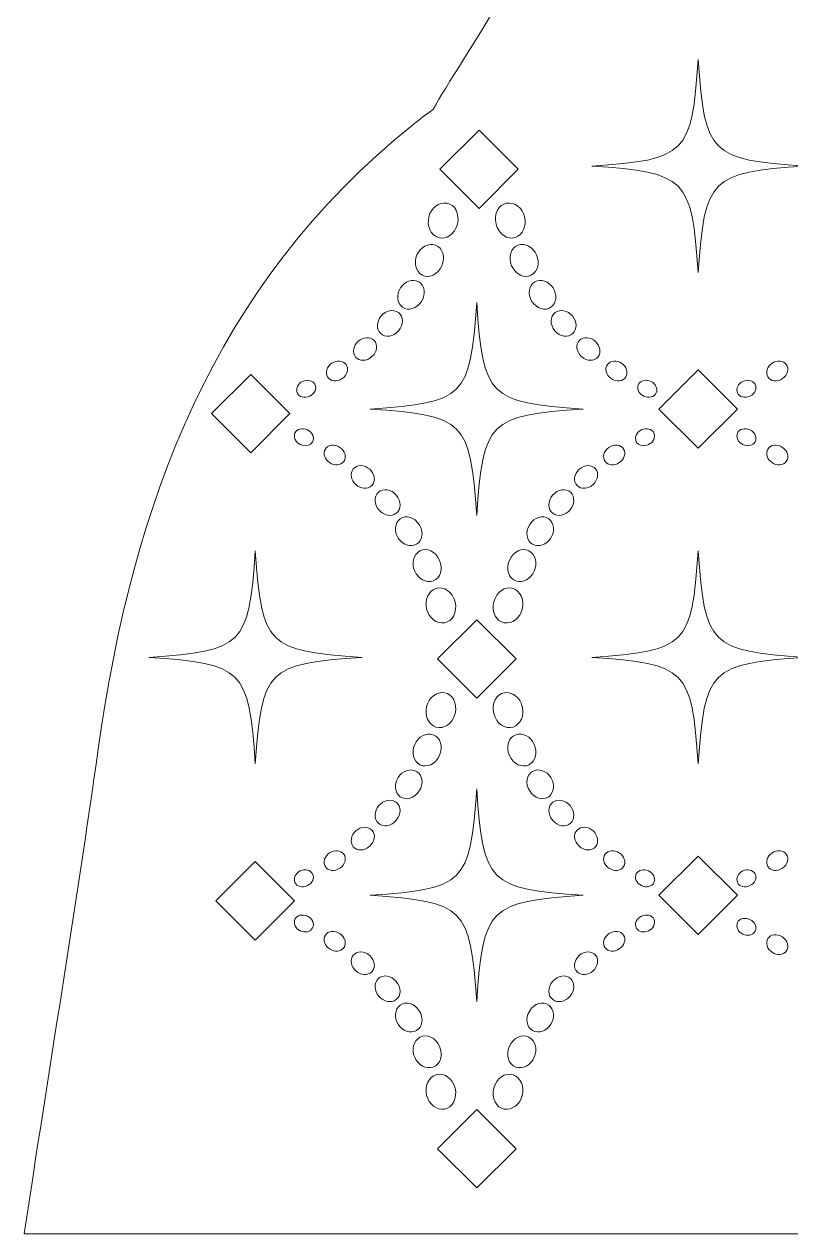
# Model space of a CAD drawing. Extents: x 272 to 570, y -510 to -84.
# Drawn here: x 272 to 400.1, y -510.3 to -308.1 of the extents above; entities that cross this region are included whole.
import ezdxf

# ---------------------------------------------------------------- set-up
doc = ezdxf.new("R2010")
doc.units = 0
doc.header["$MEASUREMENT"] = 0
doc.layers.add('Layer 1', color=7, linetype='Continuous')

msp = doc.modelspace()

# ---------------------------------------------------------------- linework, layer by layer
at = {"layer": 'Layer 1', "lineweight": 0}
for points in [[(347.97, -325.79), (354.53, -332.34), (347.97, -338.9), (341.41, -332.34), (347.97, -325.79)], [(391.15, -372.41), (384.59, -378.97), (378.03, -372.41), (384.59, -365.85), (391.15, -372.41)], [(309.83, -366.61), (316.39, -373.17), (309.83, -379.73), (303.27, -373.17), (309.83, -366.61)], [(354.15, -414.18), (347.59, -420.74), (341.03, -414.18), (347.59, -407.62), (354.15, -414.18)], [(304.03, -454.62), (310.59, -448.06), (317.15, -454.62), (310.59, -461.18), (304.03, -454.62)], [(378.03, -453.68), (384.59, -447.12), (391.15, -453.68), (384.59, -460.24), (378.03, -453.68)], [(347.59, -502.6), (341.03, -496.04), (347.59, -489.48), (354.15, -496.04), (347.59, -502.6)]]:
    msp.add_lwpolyline(points, dxfattribs=at)
for points, knots in [([(557.31, -428.63), (551.35, -387.54), (537.7, -351.08), (504.33, -324.56), (502.22, -322.89), (500.07, -321.34), (497.9, -319.84), (497.9, -319.83), (497.9, -319.82), (497.89, -319.81), (494.12, -312.96), (475.31, -287.46), (472.7, -270.05), (472.17, -266.54), (471.97, -262.98), (471.74, -259.44), (470.81, -245.02), (470.31, -230.58), (468.93, -216.19), (468.26, -209.12), (467.43, -202.03), (466, -195.07), (464.89, -189.74), (464.03, -181.83), (459.03, -178.57), (455.52, -176.28), (450.25, -176.39), (446.25, -175.56), (440.88, -174.44), (435.6, -172.95), (430.36, -171.33), (430.36, -171.33), (430.36, -171.33), (430.35, -171.33), (429.62, -171.1), (428.99, -170.59), (428.72, -169.88), (426.74, -164.72), (426.49, -159.79), (426.6, -156.7), (434.2, -152.95), (439.64, -142.93), (439.61, -131.13), (439.58, -117.79), (432.59, -106.75), (423.42, -104.5), (427.48, -102.81), (430.2, -98.54), (429.55, -93.74), (428.94, -89.2), (425.19, -85.57), (420.64, -85.07), (414.52, -84.41), (409.36, -89.19), (409.37, -95.17), (409.38, -99.52), (412.13, -103.2), (415.97, -104.64), (407.06, -107.21), (400.39, -118.14), (400.42, -131.22), (400.45, -143.02), (405.93, -153.02), (413.55, -156.73), (413.67, -159.64), (413.48, -164.18), (411.82, -169.02), (411.42, -170.21), (410.39, -171.08), (409.16, -171.35), (403.72, -172.54), (398.34, -174.26), (393.08, -175.63), (388.55, -176.8), (383.24, -176.07), (379.17, -178.76), (374.18, -182.04), (373.36, -189.96), (372.28, -195.29), (370.87, -202.26), (370.08, -209.35), (369.44, -216.42), (368.13, -230.82), (367.7, -245.26), (366.84, -259.69), (366.63, -263.23), (366.44, -266.79), (365.93, -270.31), (363.41, -287.72), (344.09, -315.39), (340.35, -322.25), (340.34, -322.26), (340.34, -322.26), (340.34, -322.27), (339.16, -323.14), (337.99, -324.03), (336.83, -324.96), (303.59, -351.63), (290.1, -388.16), (284.35, -429.27), (280.58, -456.13), (275.99, -483.51), (271.99, -510.27), (271.99, -510.27), (569.9, -510.27), (569.9, -510.27), (565.77, -483.53), (561.19, -455.47), (557.31, -428.63)], [0, 0, 0, 0, 1, 1, 1, 2, 2, 2, 3, 3, 3, 4, 4, 4, 5, 5, 5, 6, 6, 6, 7, 7, 7, 8, 8, 8, 9, 9, 9, 10, 10, 10, 11, 11, 11, 12, 12, 12, 13, 13, 13, 14, 14, 14, 15, 15, 15, 16, 16, 16, 17, 17, 17, 18, 18, 18, 19, 19, 19, 20, 20, 20, 21, 21, 21, 22, 22, 22, 23, 23, 23, 24, 24, 24, 25, 25, 25, 26, 26, 26, 27, 27, 27, 28, 28, 28, 29, 29, 29, 30, 30, 30, 31, 31, 31, 32, 32, 32, 33, 33, 33, 34, 34, 34, 35, 35, 35, 36, 36, 36, 36]), ([(384.59, -314), (385.68, -329.82), (386.57, -330.71), (402.39, -331.8), (386.57, -332.89), (385.68, -333.78), (384.59, -349.6), (383.5, -333.78), (382.61, -332.89), (366.79, -331.8), (382.61, -330.71), (383.5, -329.82), (384.59, -314)], [0, 0, 0, 0, 1, 1, 1, 2, 2, 2, 3, 3, 3, 4, 4, 4, 4]), ([(339.6, -340.28), (339.95, -338.81), (341.26, -337.78), (342.61, -338), (343.94, -338.21), (344.77, -339.78), (344.37, -341.49), (343.92, -343.18), (342.46, -344.17), (341.15, -343.72), (339.89, -343.29), (339.21, -341.75), (339.6, -340.28)], [0, 0, 0, 0, 1, 1, 1, 2, 2, 2, 3, 3, 3, 4, 4, 4, 4]), ([(355.58, -340.28), (355.97, -341.75), (355.29, -343.29), (354.03, -343.72), (352.72, -344.17), (351.26, -343.18), (350.81, -341.49), (350.41, -339.78), (351.24, -338.21), (352.57, -338), (353.92, -337.78), (355.23, -338.81), (355.58, -340.28)], [0, 0, 0, 0, 1, 1, 1, 2, 2, 2, 3, 3, 3, 4, 4, 4, 4]), ([(337.6, -346.64), (338.16, -345.34), (339.54, -344.61), (340.7, -345.02), (341.9, -345.45), (342.39, -347), (341.75, -348.48), (341.1, -349.94), (339.59, -350.61), (338.49, -350.03), (337.37, -349.43), (337.02, -347.93), (337.6, -346.64)], [0, 0, 0, 0, 1, 1, 1, 2, 2, 2, 3, 3, 3, 4, 4, 4, 4]), ([(357.58, -346.64), (358.16, -347.93), (357.81, -349.43), (356.69, -350.03), (355.59, -350.61), (354.08, -349.94), (353.42, -348.48), (352.79, -347), (353.28, -345.45), (354.48, -345.02), (355.64, -344.61), (357.02, -345.34), (357.58, -346.64)], [0, 0, 0, 0, 1, 1, 1, 2, 2, 2, 3, 3, 3, 4, 4, 4, 4]), ([(334.83, -352.17), (335.56, -351.08), (336.85, -350.57), (337.89, -351.13), (338.88, -351.67), (339.17, -353.19), (338.36, -354.41), (337.58, -355.66), (336.13, -356.07), (335.19, -355.38), (334.27, -354.7), (334.13, -353.28), (334.83, -352.17)], [0, 0, 0, 0, 1, 1, 1, 2, 2, 2, 3, 3, 3, 4, 4, 4, 4]), ([(360.35, -352.17), (361.05, -353.28), (360.91, -354.7), (359.99, -355.38), (359.05, -356.07), (357.6, -355.66), (356.82, -354.41), (356.01, -353.19), (356.3, -351.67), (357.29, -351.13), (358.33, -350.57), (359.62, -351.08), (360.35, -352.17)], [0, 0, 0, 0, 1, 1, 1, 2, 2, 2, 3, 3, 3, 4, 4, 4, 4]), ([(347.59, -390.2), (346.5, -374.38), (345.61, -373.5), (329.79, -372.41), (345.61, -371.31), (346.5, -370.43), (347.59, -354.61), (348.68, -370.43), (349.57, -371.31), (365.39, -372.41), (349.57, -373.5), (348.68, -374.38), (347.59, -390.2)], [0, 0, 0, 0, 1, 1, 1, 2, 2, 2, 3, 3, 3, 4, 4, 4, 4]), ([(331.61, -356.85), (332.4, -355.94), (333.67, -355.67), (334.51, -356.29), (335.36, -356.93), (335.4, -358.31), (334.53, -359.32), (333.69, -360.36), (332.29, -360.52), (331.54, -359.8), (330.77, -359.07), (330.86, -357.8), (331.61, -356.85)], [0, 0, 0, 0, 1, 1, 1, 2, 2, 2, 3, 3, 3, 4, 4, 4, 4]), ([(363.57, -356.85), (364.32, -357.8), (364.41, -359.07), (363.64, -359.8), (362.88, -360.52), (361.49, -360.36), (360.65, -359.32), (359.78, -358.31), (359.82, -356.93), (360.67, -356.29), (361.51, -355.67), (362.78, -355.94), (363.57, -356.85)], [0, 0, 0, 0, 1, 1, 1, 2, 2, 2, 3, 3, 3, 4, 4, 4, 4]), ([(327.78, -361.09), (328.58, -360.34), (329.77, -360.27), (330.45, -360.95), (331.13, -361.62), (330.97, -362.83), (330.09, -363.65), (329.2, -364.46), (327.94, -364.45), (327.35, -363.72), (326.75, -362.97), (326.97, -361.82), (327.78, -361.09)], [0, 0, 0, 0, 1, 1, 1, 2, 2, 2, 3, 3, 3, 4, 4, 4, 4]), ([(364.73, -360.95), (365.41, -360.27), (366.6, -360.34), (367.4, -361.09), (368.21, -361.82), (368.43, -362.97), (367.83, -363.72), (367.24, -364.45), (365.98, -364.46), (365.09, -363.65), (364.21, -362.83), (364.05, -361.62), (364.73, -360.95)], [0, 0, 0, 0, 1, 1, 1, 2, 2, 2, 3, 3, 3, 4, 4, 4, 4]), ([(323.38, -364.76), (324.2, -364.21), (325.24, -364.27), (325.76, -364.96), (326.27, -365.63), (326, -366.72), (325.12, -367.33), (324.21, -367.91), (323.12, -367.78), (322.68, -367.05), (322.24, -366.32), (322.56, -365.29), (323.38, -364.76)], [0, 0, 0, 0, 1, 1, 1, 2, 2, 2, 3, 3, 3, 4, 4, 4, 4]), ([(369.42, -364.96), (369.94, -364.27), (370.98, -364.21), (371.79, -364.76), (372.62, -365.29), (372.94, -366.32), (372.5, -367.05), (372.06, -367.78), (370.97, -367.91), (370.06, -367.33), (369.18, -366.72), (368.91, -365.63), (369.42, -364.96)], [0, 0, 0, 0, 1, 1, 1, 2, 2, 2, 3, 3, 3, 4, 4, 4, 4]), ([(396.93, -364.76), (397.74, -364.21), (398.79, -364.27), (399.31, -364.96), (399.82, -365.63), (399.55, -366.72), (398.66, -367.33), (397.76, -367.91), (396.67, -367.78), (396.23, -367.05), (395.79, -366.32), (396.1, -365.29), (396.93, -364.76)], [0, 0, 0, 0, 1, 1, 1, 2, 2, 2, 3, 3, 3, 4, 4, 4, 4]), ([(318.49, -367.78), (319.29, -367.42), (320.19, -367.61), (320.55, -368.27), (320.91, -368.93), (320.54, -369.85), (319.68, -370.24), (318.83, -370.64), (317.9, -370.4), (317.6, -369.71), (317.31, -369.01), (317.71, -368.15), (318.49, -367.78)], [0, 0, 0, 0, 1, 1, 1, 2, 2, 2, 3, 3, 3, 4, 4, 4, 4]), ([(374.63, -368.27), (374.99, -367.61), (375.89, -367.42), (376.68, -367.78), (377.47, -368.15), (377.87, -369.01), (377.58, -369.71), (377.28, -370.4), (376.35, -370.64), (375.5, -370.24), (374.64, -369.85), (374.27, -368.93), (374.63, -368.27)], [0, 0, 0, 0, 1, 1, 1, 2, 2, 2, 3, 3, 3, 4, 4, 4, 4]), ([(393.23, -370.24), (392.37, -370.64), (391.44, -370.4), (391.15, -369.71), (390.85, -369.01), (391.25, -368.15), (392.04, -367.78), (392.84, -367.42), (393.74, -367.61), (394.1, -368.27), (394.46, -368.93), (394.09, -369.85), (393.23, -370.24)], [0, 0, 0, 0, 1, 1, 1, 2, 2, 2, 3, 3, 3, 4, 4, 4, 4]), ([(317.22, -376.43), (317.52, -375.73), (318.45, -375.5), (319.3, -375.9), (320.16, -376.29), (320.53, -377.2), (320.17, -377.87), (319.81, -378.53), (318.91, -378.71), (318.11, -378.36), (317.33, -377.98), (316.93, -377.12), (317.22, -376.43)], [0, 0, 0, 0, 1, 1, 1, 2, 2, 2, 3, 3, 3, 4, 4, 4, 4]), ([(375.12, -375.9), (375.97, -375.5), (376.9, -375.73), (377.2, -376.43), (377.49, -377.12), (377.09, -377.98), (376.3, -378.36), (375.51, -378.71), (374.6, -378.53), (374.25, -377.87), (373.89, -377.2), (374.26, -376.29), (375.12, -375.9)], [0, 0, 0, 0, 1, 1, 1, 2, 2, 2, 3, 3, 3, 4, 4, 4, 4]), ([(394.1, -377.87), (393.74, -378.53), (392.84, -378.71), (392.04, -378.36), (391.25, -377.98), (390.85, -377.12), (391.15, -376.43), (391.44, -375.73), (392.37, -375.5), (393.23, -375.9), (394.09, -376.29), (394.46, -377.2), (394.1, -377.87)], [0, 0, 0, 0, 1, 1, 1, 2, 2, 2, 3, 3, 3, 4, 4, 4, 4]), ([(322.3, -379.09), (322.74, -378.35), (323.83, -378.23), (324.74, -378.81), (325.62, -379.41), (325.89, -380.5), (325.38, -381.18), (324.86, -381.86), (323.82, -381.92), (323, -381.37), (322.18, -380.84), (321.86, -379.82), (322.3, -379.09)], [0, 0, 0, 0, 1, 1, 1, 2, 2, 2, 3, 3, 3, 4, 4, 4, 4]), ([(369.68, -378.81), (370.58, -378.23), (371.67, -378.35), (372.12, -379.09), (372.56, -379.82), (372.24, -380.84), (371.41, -381.37), (370.6, -381.92), (369.56, -381.86), (369.04, -381.18), (368.53, -380.5), (368.8, -379.41), (369.68, -378.81)], [0, 0, 0, 0, 1, 1, 1, 2, 2, 2, 3, 3, 3, 4, 4, 4, 4]), ([(396.23, -379.09), (396.67, -378.35), (397.76, -378.23), (398.66, -378.81), (399.55, -379.41), (399.82, -380.5), (399.31, -381.18), (398.79, -381.86), (397.74, -381.92), (396.93, -381.37), (396.1, -380.84), (395.79, -379.82), (396.23, -379.09)], [0, 0, 0, 0, 1, 1, 1, 2, 2, 2, 3, 3, 3, 4, 4, 4, 4]), ([(326.97, -382.41), (327.56, -381.68), (328.82, -381.67), (329.71, -382.48), (330.59, -383.3), (330.75, -384.52), (330.07, -385.19), (329.39, -385.86), (328.2, -385.8), (327.4, -385.05), (326.59, -384.31), (326.37, -383.17), (326.97, -382.41)], [0, 0, 0, 0, 1, 1, 1, 2, 2, 2, 3, 3, 3, 4, 4, 4, 4]), ([(364.71, -382.48), (365.6, -381.67), (366.86, -381.68), (367.45, -382.41), (368.05, -383.17), (367.83, -384.31), (367.02, -385.05), (366.22, -385.8), (365.03, -385.86), (364.35, -385.19), (363.67, -384.52), (363.83, -383.3), (364.71, -382.48)], [0, 0, 0, 0, 1, 1, 1, 2, 2, 2, 3, 3, 3, 4, 4, 4, 4]), ([(334.13, -389.84), (333.29, -390.47), (332.02, -390.19), (331.23, -389.28), (330.48, -388.34), (330.39, -387.07), (331.16, -386.33), (331.91, -385.61), (333.31, -385.77), (334.15, -386.82), (335.02, -387.82), (334.98, -389.21), (334.13, -389.84)], [0, 0, 0, 0, 1, 1, 1, 2, 2, 2, 3, 3, 3, 4, 4, 4, 4]), ([(363.19, -389.28), (362.4, -390.19), (361.13, -390.47), (360.29, -389.84), (359.44, -389.21), (359.4, -387.82), (360.27, -386.82), (361.11, -385.77), (362.5, -385.61), (363.26, -386.33), (364.03, -387.07), (363.94, -388.34), (363.19, -389.28)], [0, 0, 0, 0, 1, 1, 1, 2, 2, 2, 3, 3, 3, 4, 4, 4, 4]), ([(337.51, -395), (336.47, -395.57), (335.18, -395.06), (334.45, -393.97), (333.75, -392.85), (333.89, -391.43), (334.81, -390.76), (335.75, -390.06), (337.2, -390.48), (337.98, -391.72), (338.79, -392.94), (338.5, -394.46), (337.51, -395)], [0, 0, 0, 0, 1, 1, 1, 2, 2, 2, 3, 3, 3, 4, 4, 4, 4]), ([(359.97, -393.97), (359.24, -395.06), (357.94, -395.57), (356.91, -395), (355.92, -394.46), (355.63, -392.94), (356.44, -391.72), (357.22, -390.48), (358.67, -390.06), (359.61, -390.76), (360.53, -391.43), (360.67, -392.85), (359.97, -393.97)], [0, 0, 0, 0, 1, 1, 1, 2, 2, 2, 3, 3, 3, 4, 4, 4, 4]), ([(310.59, -396.12), (311.68, -411.94), (312.57, -412.82), (328.39, -413.92), (312.57, -415.01), (311.68, -415.89), (310.59, -431.71), (309.5, -415.89), (308.61, -415.01), (292.79, -413.92), (308.61, -412.82), (309.5, -411.94), (310.59, -396.12)], [0, 0, 0, 0, 1, 1, 1, 2, 2, 2, 3, 3, 3, 4, 4, 4, 4]), ([(340.32, -401.11), (339.16, -401.52), (337.78, -400.8), (337.22, -399.5), (336.64, -398.2), (336.99, -396.71), (338.11, -396.11), (339.21, -395.52), (340.72, -396.19), (341.37, -397.66), (342.01, -399.13), (341.52, -400.69), (340.32, -401.11)], [0, 0, 0, 0, 1, 1, 1, 2, 2, 2, 3, 3, 3, 4, 4, 4, 4]), ([(356.31, -396.11), (357.43, -396.71), (357.78, -398.2), (357.2, -399.5), (356.64, -400.8), (355.26, -401.52), (354.1, -401.11), (352.9, -400.69), (352.41, -399.13), (353.04, -397.66), (353.7, -396.19), (355.21, -395.52), (356.31, -396.11)], [0, 0, 0, 0, 1, 1, 1, 2, 2, 2, 3, 3, 3, 4, 4, 4, 4]), ([(384.59, -396.12), (385.68, -411.94), (386.57, -412.82), (402.39, -413.92), (386.57, -415.01), (385.68, -415.89), (384.59, -431.71), (383.5, -415.89), (382.61, -415.01), (366.79, -413.92), (382.61, -412.82), (383.5, -411.94), (384.59, -396.12)], [0, 0, 0, 0, 1, 1, 1, 2, 2, 2, 3, 3, 3, 4, 4, 4, 4]), ([(342.23, -408.14), (340.88, -408.36), (339.57, -407.32), (339.22, -405.85), (338.83, -404.38), (339.51, -402.85), (340.77, -402.41), (342.08, -401.96), (343.53, -402.96), (343.98, -404.65), (344.39, -406.35), (343.56, -407.92), (342.23, -408.14)], [0, 0, 0, 0, 1, 1, 1, 2, 2, 2, 3, 3, 3, 4, 4, 4, 4]), ([(353.65, -402.41), (354.91, -402.85), (355.59, -404.38), (355.2, -405.85), (354.85, -407.32), (353.54, -408.36), (352.19, -408.14), (350.86, -407.92), (350.03, -406.35), (350.43, -404.65), (350.88, -402.96), (352.34, -401.96), (353.65, -402.41)], [0, 0, 0, 0, 1, 1, 1, 2, 2, 2, 3, 3, 3, 4, 4, 4, 4]), ([(340.77, -425.56), (339.51, -425.12), (338.83, -423.59), (339.22, -422.12), (339.57, -420.65), (340.88, -419.61), (342.23, -419.83), (343.56, -420.05), (344.39, -421.62), (343.98, -423.32), (343.53, -425.01), (342.08, -426.01), (340.77, -425.56)], [0, 0, 0, 0, 1, 1, 1, 2, 2, 2, 3, 3, 3, 4, 4, 4, 4]), ([(350.43, -423.32), (350.03, -421.62), (350.86, -420.05), (352.19, -419.83), (353.54, -419.61), (354.85, -420.65), (355.2, -422.12), (355.59, -423.59), (354.91, -425.12), (353.65, -425.56), (352.34, -426.01), (350.88, -425.01), (350.43, -423.32)], [0, 0, 0, 0, 1, 1, 1, 2, 2, 2, 3, 3, 3, 4, 4, 4, 4]), ([(338.11, -431.86), (336.99, -431.26), (336.64, -429.77), (337.22, -428.47), (337.78, -427.17), (339.16, -426.45), (340.32, -426.86), (341.52, -427.28), (342.01, -428.84), (341.37, -430.31), (340.72, -431.78), (339.21, -432.45), (338.11, -431.86)], [0, 0, 0, 0, 1, 1, 1, 2, 2, 2, 3, 3, 3, 4, 4, 4, 4]), ([(354.1, -426.86), (355.26, -426.45), (356.64, -427.17), (357.2, -428.47), (357.78, -429.77), (357.43, -431.26), (356.31, -431.86), (355.21, -432.45), (353.7, -431.78), (353.04, -430.31), (352.41, -428.84), (352.9, -427.28), (354.1, -426.86)], [0, 0, 0, 0, 1, 1, 1, 2, 2, 2, 3, 3, 3, 4, 4, 4, 4]), ([(337.98, -436.25), (337.2, -437.49), (335.75, -437.91), (334.81, -437.21), (333.89, -436.54), (333.75, -435.12), (334.45, -434), (335.18, -432.91), (336.47, -432.4), (337.51, -432.97), (338.5, -433.51), (338.79, -435.03), (337.98, -436.25)], [0, 0, 0, 0, 1, 1, 1, 2, 2, 2, 3, 3, 3, 4, 4, 4, 4]), ([(356.91, -432.97), (357.94, -432.4), (359.24, -432.91), (359.97, -434), (360.67, -435.12), (360.53, -436.54), (359.61, -437.21), (358.67, -437.91), (357.22, -437.49), (356.44, -436.25), (355.63, -435.03), (355.92, -433.51), (356.91, -432.97)], [0, 0, 0, 0, 1, 1, 1, 2, 2, 2, 3, 3, 3, 4, 4, 4, 4]), ([(347.59, -435.89), (348.68, -451.71), (349.57, -452.59), (365.39, -453.68), (349.57, -454.78), (348.68, -455.66), (347.59, -471.48), (346.5, -455.66), (345.61, -454.78), (329.79, -453.68), (345.61, -452.59), (346.5, -451.71), (347.59, -435.89)], [0, 0, 0, 0, 1, 1, 1, 2, 2, 2, 3, 3, 3, 4, 4, 4, 4]), ([(331.23, -438.69), (332.02, -437.78), (333.29, -437.5), (334.13, -438.13), (334.98, -438.76), (335.02, -440.15), (334.15, -441.15), (333.31, -442.19), (331.91, -442.36), (331.16, -441.64), (330.39, -440.9), (330.48, -439.63), (331.23, -438.69)], [0, 0, 0, 0, 1, 1, 1, 2, 2, 2, 3, 3, 3, 4, 4, 4, 4]), ([(360.29, -438.13), (361.13, -437.5), (362.4, -437.78), (363.19, -438.69), (363.94, -439.63), (364.03, -440.9), (363.26, -441.64), (362.5, -442.36), (361.11, -442.19), (360.27, -441.15), (359.4, -440.15), (359.44, -438.76), (360.29, -438.13)], [0, 0, 0, 0, 1, 1, 1, 2, 2, 2, 3, 3, 3, 4, 4, 4, 4]), ([(329.71, -445.49), (328.82, -446.3), (327.56, -446.29), (326.97, -445.56), (326.37, -444.8), (326.59, -443.66), (327.4, -442.92), (328.2, -442.17), (329.39, -442.11), (330.07, -442.78), (330.75, -443.45), (330.59, -444.67), (329.71, -445.49)], [0, 0, 0, 0, 1, 1, 1, 2, 2, 2, 3, 3, 3, 4, 4, 4, 4]), ([(367.45, -445.56), (366.86, -446.29), (365.6, -446.3), (364.71, -445.49), (363.83, -444.67), (363.67, -443.45), (364.35, -442.78), (365.03, -442.11), (366.22, -442.17), (367.02, -442.92), (367.83, -443.66), (368.05, -444.8), (367.45, -445.56)], [0, 0, 0, 0, 1, 1, 1, 2, 2, 2, 3, 3, 3, 4, 4, 4, 4]), ([(324.74, -449.16), (323.83, -449.74), (322.74, -449.62), (322.3, -448.88), (321.86, -448.15), (322.18, -447.13), (323, -446.6), (323.82, -446.05), (324.86, -446.11), (325.38, -446.79), (325.89, -447.47), (325.62, -448.56), (324.74, -449.16)], [0, 0, 0, 0, 1, 1, 1, 2, 2, 2, 3, 3, 3, 4, 4, 4, 4]), ([(372.12, -448.88), (371.67, -449.62), (370.58, -449.74), (369.68, -449.16), (368.8, -448.56), (368.53, -447.47), (369.04, -446.79), (369.56, -446.11), (370.6, -446.05), (371.41, -446.6), (372.24, -447.13), (372.56, -448.15), (372.12, -448.88)], [0, 0, 0, 0, 1, 1, 1, 2, 2, 2, 3, 3, 3, 4, 4, 4, 4]), ([(398.66, -449.16), (397.76, -449.74), (396.67, -449.62), (396.23, -448.88), (395.79, -448.15), (396.1, -447.13), (396.93, -446.6), (397.74, -446.05), (398.79, -446.11), (399.31, -446.79), (399.82, -447.47), (399.55, -448.56), (398.66, -449.16)], [0, 0, 0, 0, 1, 1, 1, 2, 2, 2, 3, 3, 3, 4, 4, 4, 4]), ([(319.3, -452.07), (318.45, -452.47), (317.52, -452.24), (317.22, -451.54), (316.93, -450.85), (317.33, -449.99), (318.11, -449.61), (318.91, -449.26), (319.81, -449.44), (320.17, -450.1), (320.53, -450.77), (320.16, -451.68), (319.3, -452.07)], [0, 0, 0, 0, 1, 1, 1, 2, 2, 2, 3, 3, 3, 4, 4, 4, 4]), ([(377.2, -451.54), (376.9, -452.24), (375.97, -452.47), (375.12, -452.07), (374.26, -451.68), (373.89, -450.77), (374.25, -450.1), (374.6, -449.44), (375.51, -449.26), (376.3, -449.61), (377.09, -449.99), (377.49, -450.85), (377.2, -451.54)], [0, 0, 0, 0, 1, 1, 1, 2, 2, 2, 3, 3, 3, 4, 4, 4, 4]), ([(393.23, -452.07), (392.37, -452.47), (391.44, -452.24), (391.15, -451.54), (390.85, -450.85), (391.25, -449.99), (392.04, -449.61), (392.84, -449.26), (393.74, -449.44), (394.1, -450.1), (394.46, -450.77), (394.09, -451.68), (393.23, -452.07)], [0, 0, 0, 0, 1, 1, 1, 2, 2, 2, 3, 3, 3, 4, 4, 4, 4]), ([(320.17, -459.15), (319.81, -459.81), (318.91, -459.99), (318.11, -459.64), (317.33, -459.26), (316.93, -458.4), (317.22, -457.7), (317.52, -457.01), (318.45, -456.77), (319.3, -457.18), (320.16, -457.56), (320.53, -458.48), (320.17, -459.15)], [0, 0, 0, 0, 1, 1, 1, 2, 2, 2, 3, 3, 3, 4, 4, 4, 4]), ([(376.3, -459.64), (375.51, -459.99), (374.6, -459.81), (374.25, -459.15), (373.89, -458.48), (374.26, -457.56), (375.12, -457.18), (375.97, -456.77), (376.9, -457.01), (377.2, -457.7), (377.49, -458.4), (377.09, -459.26), (376.3, -459.64)], [0, 0, 0, 0, 1, 1, 1, 2, 2, 2, 3, 3, 3, 4, 4, 4, 4]), ([(394.1, -459.7), (393.74, -460.36), (392.84, -460.55), (392.04, -460.19), (391.25, -459.82), (390.85, -458.96), (391.15, -458.26), (391.44, -457.57), (392.37, -457.33), (393.23, -457.73), (394.09, -458.12), (394.46, -459.04), (394.1, -459.7)], [0, 0, 0, 0, 1, 1, 1, 2, 2, 2, 3, 3, 3, 4, 4, 4, 4]), ([(325.38, -462.45), (324.86, -463.14), (323.82, -463.2), (323, -462.65), (322.18, -462.12), (321.86, -461.1), (322.3, -460.36), (322.74, -459.63), (323.83, -459.51), (324.74, -460.09), (325.62, -460.69), (325.89, -461.78), (325.38, -462.45)], [0, 0, 0, 0, 1, 1, 1, 2, 2, 2, 3, 3, 3, 4, 4, 4, 4]), ([(371.41, -462.65), (370.6, -463.2), (369.56, -463.14), (369.04, -462.45), (368.53, -461.78), (368.8, -460.69), (369.68, -460.09), (370.58, -459.51), (371.67, -459.63), (372.12, -460.36), (372.56, -461.1), (372.24, -462.12), (371.41, -462.65)], [0, 0, 0, 0, 1, 1, 1, 2, 2, 2, 3, 3, 3, 4, 4, 4, 4]), ([(399.31, -463.01), (398.79, -463.7), (397.74, -463.76), (396.93, -463.21), (396.1, -462.68), (395.79, -461.65), (396.23, -460.92), (396.67, -460.19), (397.76, -460.06), (398.66, -460.64), (399.55, -461.25), (399.82, -462.34), (399.31, -463.01)], [0, 0, 0, 0, 1, 1, 1, 2, 2, 2, 3, 3, 3, 4, 4, 4, 4]), ([(330.07, -466.47), (329.39, -467.14), (328.2, -467.08), (327.4, -466.33), (326.59, -465.59), (326.37, -464.45), (326.97, -463.69), (327.56, -462.96), (328.82, -462.95), (329.71, -463.76), (330.59, -464.58), (330.75, -465.8), (330.07, -466.47)], [0, 0, 0, 0, 1, 1, 1, 2, 2, 2, 3, 3, 3, 4, 4, 4, 4]), ([(367.02, -466.33), (366.22, -467.08), (365.03, -467.14), (364.35, -466.47), (363.67, -465.8), (363.83, -464.58), (364.71, -463.76), (365.6, -462.95), (366.86, -462.96), (367.45, -463.69), (368.05, -464.45), (367.83, -465.59), (367.02, -466.33)], [0, 0, 0, 0, 1, 1, 1, 2, 2, 2, 3, 3, 3, 4, 4, 4, 4]), ([(331.23, -470.56), (330.48, -469.62), (330.39, -468.35), (331.16, -467.61), (331.91, -466.89), (333.31, -467.05), (334.15, -468.09), (335.02, -469.1), (334.98, -470.48), (334.13, -471.12), (333.29, -471.74), (332.02, -471.47), (331.23, -470.56)], [0, 0, 0, 0, 1, 1, 1, 2, 2, 2, 3, 3, 3, 4, 4, 4, 4]), ([(363.19, -470.56), (362.4, -471.47), (361.13, -471.74), (360.29, -471.12), (359.44, -470.48), (359.4, -469.1), (360.27, -468.09), (361.11, -467.05), (362.5, -466.89), (363.26, -467.61), (364.03, -468.35), (363.94, -469.62), (363.19, -470.56)], [0, 0, 0, 0, 1, 1, 1, 2, 2, 2, 3, 3, 3, 4, 4, 4, 4]), ([(334.45, -475.24), (333.75, -474.13), (333.89, -472.71), (334.81, -472.04), (335.75, -471.34), (337.2, -471.76), (337.98, -473), (338.79, -474.22), (338.5, -475.74), (337.51, -476.28), (336.47, -476.85), (335.18, -476.34), (334.45, -475.24)], [0, 0, 0, 0, 1, 1, 1, 2, 2, 2, 3, 3, 3, 4, 4, 4, 4]), ([(359.97, -475.24), (359.24, -476.34), (357.94, -476.85), (356.91, -476.28), (355.92, -475.74), (355.63, -474.22), (356.44, -473), (357.22, -471.76), (358.67, -471.34), (359.61, -472.04), (360.53, -472.71), (360.67, -474.13), (359.97, -475.24)], [0, 0, 0, 0, 1, 1, 1, 2, 2, 2, 3, 3, 3, 4, 4, 4, 4]), ([(337.22, -480.77), (336.64, -479.48), (336.99, -477.99), (338.11, -477.39), (339.21, -476.8), (340.72, -477.47), (341.37, -478.93), (342.01, -480.41), (341.52, -481.96), (340.32, -482.39), (339.16, -482.8), (337.78, -482.08), (337.22, -480.77)], [0, 0, 0, 0, 1, 1, 1, 2, 2, 2, 3, 3, 3, 4, 4, 4, 4]), ([(357.2, -480.77), (356.64, -482.08), (355.26, -482.8), (354.1, -482.39), (352.9, -481.96), (352.41, -480.41), (353.04, -478.93), (353.7, -477.47), (355.21, -476.8), (356.31, -477.39), (357.43, -477.99), (357.78, -479.48), (357.2, -480.77)], [0, 0, 0, 0, 1, 1, 1, 2, 2, 2, 3, 3, 3, 4, 4, 4, 4]), ([(339.22, -487.13), (338.83, -485.66), (339.51, -484.13), (340.77, -483.69), (342.08, -483.24), (343.53, -484.24), (343.98, -485.93), (344.39, -487.63), (343.56, -489.2), (342.23, -489.42), (340.88, -489.63), (339.57, -488.6), (339.22, -487.13)], [0, 0, 0, 0, 1, 1, 1, 2, 2, 2, 3, 3, 3, 4, 4, 4, 4]), ([(355.2, -487.13), (354.85, -488.6), (353.54, -489.63), (352.19, -489.42), (350.86, -489.2), (350.03, -487.63), (350.43, -485.93), (350.88, -484.24), (352.34, -483.24), (353.65, -483.69), (354.91, -484.13), (355.59, -485.66), (355.2, -487.13)], [0, 0, 0, 0, 1, 1, 1, 2, 2, 2, 3, 3, 3, 4, 4, 4, 4])]:
    msp.add_open_spline(points, degree=3, knots=knots, dxfattribs=at)

doc.saveas('drawing.dxf')
